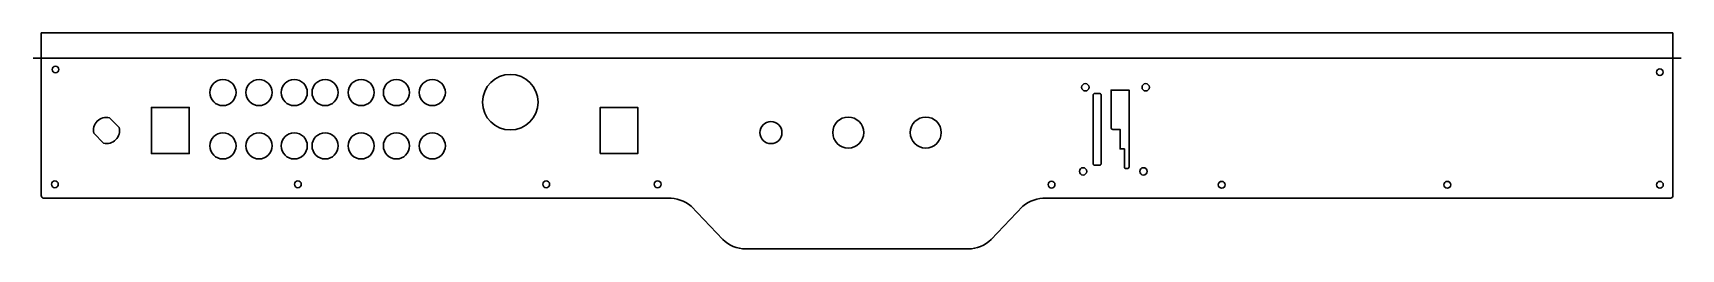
# Model space of a CAD drawing. Header units: millimetres. Extents: x -511 to 499, y -221 to -89.
import ezdxf

# ---------------------------------------------------------------- set-up
doc = ezdxf.new("R2010")
doc.units = ezdxf.units.MM
doc.layers.add('Default Layer', color=7, linetype='Continuous', lineweight=30)

msp = doc.modelspace()

# ---------------------------------------------------------------- linework, layer by layer
at = {"layer": 'Default Layer', "color": 18, "lineweight": 30, "true_color": 0x000000}
msp.add_line((498.6, -103.9), (-511.4, -103.9), dxfattribs=at)
for points in [[(493.6, -88.5), (-506.4, -88.5), (-506.4, -88.5), (-506.4, -103.9), (-506.4, -103.9), (-506.4, -187.9), (-506.4, -187.9, 0.414212), (-504.9, -189.4), (-504.9, -189.4), (-122.2, -189.4), (-122.2, -189.4, -0.172809), (-108.1, -194.3), (-108.1, -194.3), (-88.7, -214.7), (-88.7, -214.7, 0.198912), (-74.6, -220.5), (-74.6, -220.5), (61.7, -220.5), (61.7, -220.5, 0.198912), (75.8, -214.7), (75.8, -214.7), (95.2, -194.3), (95.2, -194.3, -0.172809), (109.4, -189.4), (109.4, -189.4), (492.1, -189.4), (492.1, -189.4, 0.198916), (493.1, -189), (493.1, -189, 0.198916), (493.6, -187.9), (493.6, -187.9), (493.6, -103.9), (493.6, -103.9), (493.6, -88.5)], [(157.5, -170.4, 0.414214), (158.5, -171.4), (158.5, -171.4), (159.3, -171.4), (159.3, -171.4, 0.414214), (160.3, -170.4), (160.3, -170.4), (160.3, -123.4), (160.3, -123.4), (149.3, -123.4), (149.3, -123.4), (149.3, -146.4), (149.3, -146.4, 0.414214), (150.3, -147.4), (150.3, -147.4), (154.8, -147.4), (154.8, -147.4), (154.8, -159.4), (154.8, -159.4), (157.5, -159.4), (157.5, -159.4), (157.5, -170.4)], [(-474.2, -149.8), (-468.2, -155.9), (-468.2, -155.9, 0.257667), (-460.7, -153.7), (-460.7, -153.7, 0.257667), (-458.6, -146.3), (-458.6, -146.3), (-464.6, -140.3), (-464.6, -140.3, 0.257667), (-472.1, -142.4), (-472.1, -142.4, 0.257667), (-474.2, -149.8)]]:
    msp.add_lwpolyline(points, format="xyb", dxfattribs=at)
for points in [[(138.2, -168.4), (138.2, -168.6), (138.3, -168.8), (138.5, -168.9), (138.7, -169.1), (138.7, -169.1), (139, -169.2), (139.3, -169.3), (139.7, -169.4), (140, -169.4), (140, -169.4), (141.4, -169.4), (141.4, -169.4), (141.8, -169.4), (142.1, -169.3), (142.4, -169.2), (142.7, -169.1), (142.9, -168.9), (143.1, -168.8), (143.2, -168.6), (143.3, -168.4), (143.3, -168.4), (143.3, -126.4), (143.3, -126.4), (143.2, -126.2), (143.1, -126), (142.9, -125.8), (142.7, -125.7), (142.4, -125.5), (142.1, -125.5), (141.8, -125.4), (141.4, -125.4), (141.4, -125.4), (140, -125.4), (140, -125.4), (139.7, -125.4), (139.3, -125.5), (139, -125.5), (138.7, -125.7), (138.7, -125.7), (138.5, -125.8), (138.3, -126), (138.2, -126.2), (138.2, -126.4), (138.2, -126.4), (138.2, -168.4)], [(-163.8, -162.2), (-152.3, -162.2), (-152.3, -162.2), (-140.8, -162.2), (-140.8, -162.2), (-140.8, -134), (-140.8, -134), (-152.3, -134), (-152.3, -134), (-163.8, -134), (-163.8, -134), (-163.8, -162.2)]]:
    msp.add_lwpolyline(points, dxfattribs=at)
at = {"layer": 'Default Layer', "color": 18, "lineweight": 30, "true_color": 0x000000, "extrusion": (0, 0, -1)}
msp.add_lwpolyline([(427.3, -134), (415.7, -134), (415.7, -134), (415.7, -162.2), (415.7, -162.2), (427.3, -162.2), (427.3, -162.2), (438.8, -162.2), (438.8, -162.2), (438.8, -134), (438.8, -134), (427.3, -134)], dxfattribs=at)
at = {"layer": 'Default Layer', "color": 18, "lineweight": 30, "true_color": 0x000000}
for centre, radius in [((-497.6, -110.8), 2), ((485.6, -112.5), 2), ((-395, -124.9), 8), ((-372.9, -124.9), 8), ((-351.3, -124.9), 8), ((-332.4, -124.9), 8), ((-310.3, -124.9), 8), ((-288.7, -124.9), 8), ((-266.7, -124.9), 8), ((-218.9, -130.8), 17), ((-395, -157.5), 8), ((-372.9, -157.5), 8), ((-351.3, -157.5), 8), ((-332.4, -157.5), 8), ((-310.3, -157.5), 8), ((-288.7, -157.5), 8), ((-266.7, -157.5), 8), ((132.1, -173.1), 2.25), ((169.1, -173.1), 2.25), ((-498, -181), 2.1), ((-349.1, -181), 2.1), ((-196.9, -181), 2.1), ((-128.6, -181), 2.1), ((112.8, -181.2), 2.1), ((217.1, -181.3), 2.1), ((355.3, -181.3), 2.1), ((485.6, -181.3), 2.1)]:
    msp.add_circle(centre, radius, dxfattribs=at)
at = {"layer": 'Default Layer', "color": 18, "lineweight": 30, "true_color": 0x000000, "extrusion": (0, 0, -1)}
for centre, radius in [((-133.5, -121.7), 2.25), ((-170.5, -121.7), 2.25), ((11.8, -149.4), 9.5), ((-35.7, -149.4), 9.5), ((59.2, -149.4), 6.75)]:
    msp.add_circle(centre, radius, dxfattribs=at)

doc.saveas('drawing.dxf')
